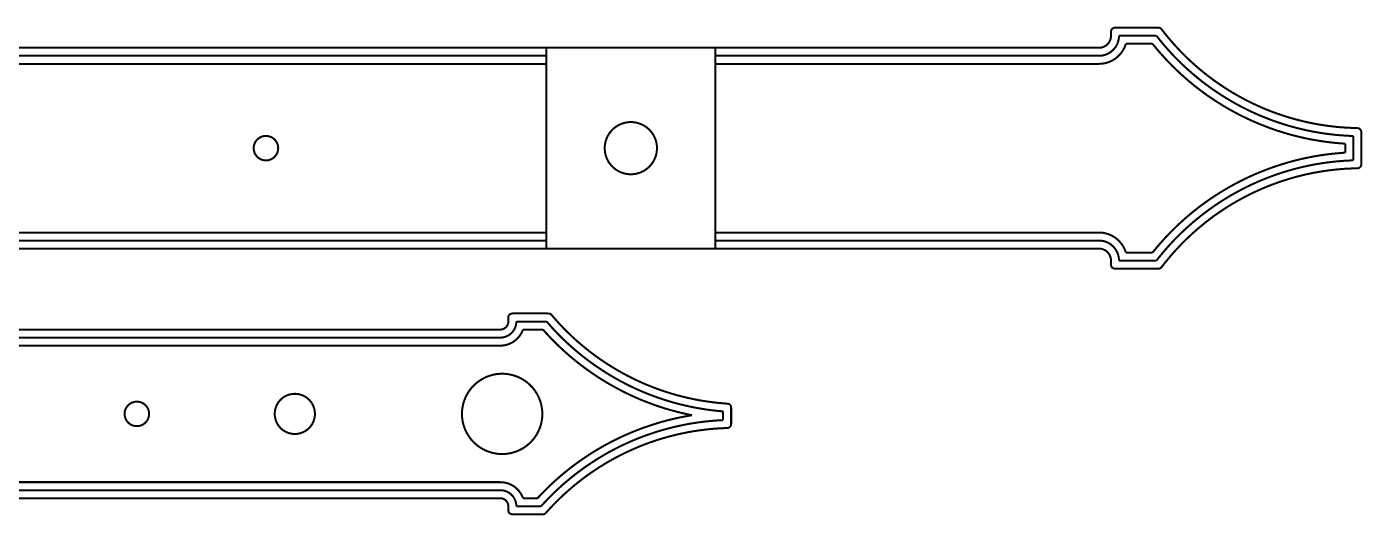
# Model space of a CAD drawing. Extents: x 0.4 to 13.5, y 2.8 to 16.
# Drawn here: x 6.96 to 13.5, y 13.63 to 16.03 of the extents above; entities that cross this region are included whole.
import ezdxf

# ---------------------------------------------------------------- set-up
doc = ezdxf.new("R2010")
doc.units = 0
doc.layers.get('0').update_dxf_attribs({"linetype": 'CONTINUOUS'})

msp = doc.modelspace()

# ---------------------------------------------------------------- linework, layer by layer
at = {"color": 0, "const_width": 0.009847}
for points in [[(12.2138, 15.8849), (12.2219, 15.8851), (12.23, 15.8861), (12.238, 15.8878), (12.2458, 15.8901), (12.2534, 15.8931), (12.2607, 15.8967), (12.2677, 15.9008), (12.2743, 15.9056), (12.2805, 15.9108), (12.2862, 15.9165), (12.2915, 15.9228), (12.2962, 15.9293), (12.3004, 15.9364), (12.304, 15.9437), (12.3069, 15.9512), (12.3092, 15.959), (12.3109, 15.9671), (12.3119, 15.9751), (12.3123, 15.9832)], [(12.2729, 15.9832), (12.2726, 15.9771), (12.2716, 15.971), (12.27, 15.965), (12.2678, 15.9592), (12.265, 15.9536), (12.2616, 15.9485), (12.2577, 15.9437), (12.2534, 15.9393), (12.2485, 15.9354), (12.2434, 15.9321), (12.2378, 15.9293), (12.2321, 15.9271), (12.2261, 15.9254), (12.22, 15.9244), (12.2138, 15.9242)], [(12.2729, 16.0029), (12.2733, 16.0067), (12.2744, 16.0104), (12.2762, 16.0139), (12.2787, 16.0168), (12.2816, 16.0193), (12.285, 16.0211), (12.2887, 16.0222), (12.2926, 16.0226)], [(12.2729, 16.0029), (12.2729, 15.9832)], [(12.2926, 16.0226), (12.5052, 16.0226)], [(12.4955, 15.9832), (12.3123, 15.9832)], [(12.4955, 15.9832), (12.5133, 15.9608), (12.5316, 15.9387), (12.5505, 15.9171), (12.5698, 15.8958), (12.5895, 15.875), (12.6097, 15.8547), (12.6304, 15.8349), (12.6516, 15.8156), (12.6731, 15.7967), (12.6951, 15.7782), (12.7175, 15.7603), (12.7403, 15.7429), (12.7635, 15.726), (12.787, 15.7097), (12.8109, 15.6939), (12.8352, 15.6786), (12.8598, 15.6639), (12.8847, 15.6497), (12.91, 15.6361), (12.9355, 15.6231), (12.9613, 15.6107), (12.9875, 15.5987), (13.0138, 15.5875), (13.0404, 15.5769), (13.0673, 15.5668), (13.0943, 15.5574), (13.1216, 15.5486), (13.1491, 15.5403), (13.1768, 15.5328), (13.2045, 15.5258), (13.2325, 15.5194), (13.2606, 15.5137), (13.2888, 15.5086), (13.3172, 15.5042), (13.3456, 15.5004), (13.3741, 15.4972), (13.4026, 15.4949), (13.4313, 15.4929), (13.4599, 15.4917)], [(12.5052, 16.0226), (12.5075, 16.0225), (12.5097, 16.0221), (12.5119, 16.0214), (12.5139, 16.0206), (12.5159, 16.0194), (12.5177, 16.0181), (12.5194, 16.0165), (12.5209, 16.0149)], [(13.4799, 15.5306), (13.4521, 15.5314), (13.4243, 15.5328), (13.3967, 15.5347), (13.369, 15.5374), (13.3414, 15.5407), (13.3138, 15.5446), (13.2864, 15.549), (13.2591, 15.5542), (13.2319, 15.5599), (13.2048, 15.5663), (13.178, 15.5732), (13.1512, 15.5807), (13.1246, 15.5889), (13.0982, 15.5976), (13.0721, 15.6069), (13.0461, 15.6169), (13.0204, 15.6275), (12.9949, 15.6386), (12.9697, 15.6503), (12.9447, 15.6625), (12.9201, 15.6754), (12.8957, 15.6887), (12.8716, 15.7026), (12.8479, 15.7171), (12.8245, 15.7321), (12.8014, 15.7475), (12.7787, 15.7636), (12.7563, 15.78), (12.7344, 15.7971), (12.7128, 15.8146), (12.6916, 15.8326), (12.6709, 15.8511), (12.6506, 15.87), (12.6306, 15.8894), (12.6112, 15.9093), (12.5922, 15.9296), (12.5736, 15.9503), (12.5556, 15.9714), (12.538, 15.9929), (12.5209, 16.0149)], [(9.50711, 15.9242), (1.71382, 15.9242)], [(9.50711, 15.8849), (9.50711, 15.9242)], [(9.50711, 15.9242), (10.3339, 15.9242)], [(10.3339, 15.8849), (10.3339, 15.9242)], [(12.2138, 15.9242), (10.3339, 15.9242)], [(12.2138, 15.8454), (12.2231, 15.8457), (12.2324, 15.8467), (12.2415, 15.8482), (12.2505, 15.8504), (12.2594, 15.8532), (12.2681, 15.8565), (12.2765, 15.8604), (12.2846, 15.865), (12.2924, 15.87), (12.2999, 15.8756), (12.3069, 15.8817), (12.3135, 15.8882), (12.3197, 15.8951), (12.3254, 15.9024), (12.3306, 15.9101), (12.3353, 15.9182), (12.3394, 15.9264), (12.3429, 15.935), (12.3459, 15.9439)], [(12.4764, 15.9439), (12.3459, 15.9439)], [(12.4764, 15.9439), (12.4946, 15.9215), (12.5133, 15.8996), (12.5326, 15.8781), (12.5522, 15.8571), (12.5723, 15.8364), (12.5929, 15.8163), (12.6139, 15.7965), (12.6354, 15.7772), (12.6572, 15.7585), (12.6795, 15.7401), (12.7022, 15.7224), (12.7252, 15.7051), (12.7486, 15.6882), (12.7725, 15.6721), (12.7966, 15.6563), (12.8211, 15.6411), (12.8459, 15.6264), (12.871, 15.6124), (12.8965, 15.5987), (12.9222, 15.5858), (12.9482, 15.5733), (12.9745, 15.5615), (13.001, 15.5503), (13.0278, 15.5396), (13.0548, 15.5294), (13.082, 15.52), (13.1094, 15.5111), (13.137, 15.5028), (13.1648, 15.4951), (13.1928, 15.4881), (13.2209, 15.4817), (13.2491, 15.4758), (13.2775, 15.4707), (13.3059, 15.4661), (13.3344, 15.4621), (13.3631, 15.4589), (13.3918, 15.4561), (13.4205, 15.4542)], [(9.50711, 15.8849), (1.71382, 15.8849)], [(9.50711, 15.8454), (1.71382, 15.8454)], [(9.50711, 15.8849), (9.50711, 15.8454)], [(9.50711, 15.0186), (9.50711, 15.8454)], [(12.2138, 15.8849), (10.3339, 15.8849)], [(10.3339, 15.8849), (10.3339, 15.8454)], [(12.2138, 15.8454), (10.3339, 15.8454)], [(10.3339, 15.0186), (10.3339, 15.8454)], [(13.4992, 15.511), (13.4989, 15.5147), (13.4978, 15.5183), (13.496, 15.5218), (13.4936, 15.5247), (13.4907, 15.5272), (13.4873, 15.529), (13.4837, 15.5301), (13.4799, 15.5306)], [(13.4992, 15.511), (13.4992, 15.3532)], [(13.4205, 15.41), (13.4205, 15.4542)], [(13.4599, 15.3724), (13.4599, 15.4917)], [(13.4205, 15.41), (13.3918, 15.4079), (13.3631, 15.4053), (13.3344, 15.4019), (13.3059, 15.3981), (13.2775, 15.3935), (13.2491, 15.3882), (13.2209, 15.3825), (13.1928, 15.376), (13.1648, 15.3689), (13.137, 15.3613), (13.1094, 15.3529), (13.082, 15.344), (13.0548, 15.3346), (13.0278, 15.3244), (13.001, 15.3137), (12.9745, 15.3026), (12.9482, 15.2907), (12.9222, 15.2783), (12.8965, 15.2653), (12.871, 15.2518), (12.8459, 15.2376), (12.8211, 15.2229), (12.7966, 15.2078), (12.7725, 15.1921), (12.7486, 15.1758), (12.7252, 15.159), (12.7022, 15.1417), (12.6795, 15.1239), (12.6572, 15.1057), (12.6354, 15.0868), (12.6139, 15.0675), (12.5929, 15.0479), (12.5723, 15.0276), (12.5522, 15.0069), (12.5326, 14.986), (12.5133, 14.9644), (12.4946, 14.9425), (12.4764, 14.9203)], [(13.4599, 15.3724), (13.4313, 15.3711), (13.4026, 15.3693), (13.3741, 15.3668), (13.3456, 15.3636), (13.3172, 15.3599), (13.2888, 15.3554), (13.2606, 15.3504), (13.2325, 15.3447), (13.2045, 15.3383), (13.1768, 15.3314), (13.1491, 15.3238), (13.1216, 15.3156), (13.0943, 15.3067), (13.0673, 15.2972), (13.0404, 15.2872), (13.0138, 15.2765), (12.9875, 15.2653), (12.9613, 15.2535), (12.9355, 15.241), (12.91, 15.2279), (12.8847, 15.2143), (12.8598, 15.2001), (12.8352, 15.1856), (12.8109, 15.1701), (12.787, 15.1544), (12.7635, 15.1381), (12.7403, 15.1211), (12.7175, 15.1037), (12.6951, 15.0858), (12.6731, 15.0675), (12.6516, 15.0486), (12.6304, 15.0292), (12.6097, 15.0093), (12.5895, 14.989), (12.5698, 14.9682), (12.5505, 14.9471), (12.5316, 14.9254), (12.5133, 14.9033), (12.4955, 14.8808)], [(13.4799, 15.3335), (13.4521, 15.3326), (13.4243, 15.3314), (13.3967, 15.3293), (13.369, 15.3267), (13.3414, 15.3235), (13.3138, 15.3196), (13.2864, 15.315), (13.2591, 15.31), (13.2319, 15.3042), (13.2048, 15.2979), (13.178, 15.291), (13.1512, 15.2833), (13.1246, 15.2751), (13.0982, 15.2664), (13.0721, 15.2571), (13.0461, 15.2471), (13.0204, 15.2367), (12.9949, 15.2254), (12.9697, 15.2138), (12.9447, 15.2015), (12.9201, 15.1887), (12.8957, 15.1754), (12.8716, 15.1615), (12.8479, 15.1471), (12.8245, 15.1321), (12.8014, 15.1165), (12.7787, 15.1006), (12.7563, 15.084), (12.7344, 15.0669), (12.7128, 15.0494), (12.6916, 15.0314), (12.6709, 15.0129), (12.6506, 14.994), (12.6306, 14.9746), (12.6112, 14.9547), (12.5922, 14.9344), (12.5736, 14.9138), (12.5556, 14.8926), (12.538, 14.8711), (12.5209, 14.8492)], [(13.4992, 15.3532), (13.4989, 15.3493), (13.4978, 15.3457), (13.496, 15.3422), (13.4936, 15.3393), (13.4907, 15.3368), (13.4873, 15.3351), (13.4837, 15.3339), (13.4799, 15.3335)], [(1.71382, 15.0186), (9.50711, 15.0186)], [(9.50711, 15.0186), (9.50711, 14.9793)], [(10.3339, 15.0186), (12.2138, 15.0186)], [(10.3339, 15.0186), (10.3339, 14.9793)], [(12.3459, 14.9203), (12.3429, 14.929), (12.3394, 14.9376), (12.3353, 14.946), (12.3306, 14.954), (12.3254, 14.9617), (12.3197, 14.969), (12.3135, 14.976), (12.3069, 14.9825), (12.2999, 14.9885), (12.2924, 14.994), (12.2846, 14.999), (12.2765, 15.0036), (12.2681, 15.0075), (12.2594, 15.011), (12.2505, 15.0136), (12.2415, 15.0158), (12.2324, 15.0174), (12.2231, 15.0183), (12.2138, 15.0186)], [(1.71382, 14.9793), (9.50711, 14.9793)], [(9.50711, 14.9399), (1.71382, 14.9399)], [(9.50711, 14.9399), (9.50711, 14.9793)], [(10.3339, 14.9399), (9.50711, 14.9399)], [(10.3339, 14.9793), (12.2138, 14.9793)], [(10.3339, 14.9399), (10.3339, 14.9793)], [(12.2138, 14.9399), (10.3339, 14.9399)], [(12.3123, 14.8808), (12.3119, 14.889), (12.3109, 14.8971), (12.3092, 14.905), (12.3069, 14.9128), (12.304, 14.9204), (12.3004, 14.9276), (12.2962, 14.9347), (12.2915, 14.9413), (12.2862, 14.9475), (12.2805, 14.9533), (12.2743, 14.9585), (12.2677, 14.9633), (12.2607, 14.9675), (12.2534, 14.971), (12.2458, 14.974), (12.238, 14.9763), (12.23, 14.9779), (12.2219, 14.9789), (12.2138, 14.9793)], [(12.2729, 14.8808), (12.2726, 14.8871), (12.2716, 14.8931), (12.27, 14.899), (12.2678, 14.9049), (12.265, 14.9104), (12.2616, 14.9156), (12.2577, 14.9204), (12.2534, 14.9247), (12.2485, 14.9286), (12.2434, 14.9321), (12.2378, 14.9347), (12.2321, 14.9369), (12.2261, 14.9386), (12.22, 14.9396), (12.2138, 14.9399)], [(12.3459, 14.9203), (12.4764, 14.9203)], [(12.2729, 14.8808), (12.2729, 14.8611)], [(12.2729, 14.8611), (12.2733, 14.8574), (12.2744, 14.8536), (12.2762, 14.8501), (12.2787, 14.8472), (12.2816, 14.8447), (12.285, 14.8431), (12.2887, 14.8418), (12.2926, 14.8415)], [(12.3123, 14.8808), (12.4955, 14.8808)], [(12.5052, 14.8415), (12.5075, 14.8417), (12.5097, 14.8421), (12.5119, 14.8426), (12.5139, 14.8435), (12.5159, 14.8447), (12.5177, 14.846), (12.5194, 14.8475), (12.5209, 14.8492)], [(12.2926, 14.8415), (12.5052, 14.8415)], [(9.32015, 14.6019), (9.32036, 14.6051), (9.32112, 14.6081), (9.32226, 14.611), (9.32389, 14.6136), (9.3259, 14.616), (9.32824, 14.6179), (9.33089, 14.6196), (9.33376, 14.6207), (9.33675, 14.6214), (9.33985, 14.6217)], [(9.32015, 14.6019), (9.32015, 14.5824)], [(9.33985, 14.6217), (9.51699, 14.6217)], [(9.51699, 14.6217), (9.51915, 14.6215), (9.52126, 14.6212), (9.52328, 14.6207), (9.52528, 14.6199), (9.52718, 14.6188), (9.52897, 14.6176), (9.5306, 14.6163), (9.53207, 14.6147)], [(10.3936, 14.1799), (10.3695, 14.1815), (10.3454, 14.1839), (10.3213, 14.1867), (10.2974, 14.1899), (10.2735, 14.1935), (10.2497, 14.1976), (10.2259, 14.2024), (10.2023, 14.2074), (10.1787, 14.2129), (10.1553, 14.2189), (10.132, 14.2254), (10.1088, 14.2324), (10.0858, 14.2397), (10.0629, 14.2475), (10.0402, 14.2558), (10.0176, 14.2646), (9.99522, 14.2737), (9.97304, 14.2833), (9.95101, 14.2933), (9.92925, 14.3039), (9.90761, 14.3147), (9.88624, 14.3261), (9.86513, 14.3378), (9.84418, 14.35), (9.82351, 14.3625), (9.80311, 14.3756), (9.78293, 14.3889), (9.76307, 14.4026), (9.74343, 14.4168), (9.72407, 14.4313), (9.70503, 14.4463), (9.68631, 14.4615), (9.66786, 14.4771), (9.64974, 14.4931), (9.63189, 14.5094), (9.61442, 14.5263), (9.59722, 14.5432), (9.5804, 14.5606), (9.56392, 14.5783), (9.54779, 14.5964), (9.53207, 14.6147)], [(9.28076, 14.5429), (1.65218, 14.5429)], [(9.28076, 14.5036), (9.28694, 14.5038), (9.29308, 14.5046), (9.29915, 14.5057), (9.30512, 14.5075), (9.31088, 14.5096), (9.31651, 14.5122), (9.32189, 14.5151), (9.32704, 14.5186), (9.33192, 14.5224), (9.33643, 14.5267), (9.34065, 14.5311), (9.34446, 14.536), (9.34793, 14.5411), (9.35092, 14.5465), (9.35351, 14.5522), (9.35568, 14.5579), (9.35732, 14.5639), (9.35856, 14.57), (9.35926, 14.5761), (9.35949, 14.5824)], [(9.32015, 14.5824), (9.31988, 14.5779), (9.31917, 14.5736), (9.31793, 14.5693), (9.31625, 14.5653), (9.31413, 14.5614), (9.31153, 14.5578), (9.3086, 14.5544), (9.30533, 14.5515), (9.30171, 14.549), (9.29785, 14.5468), (9.29378, 14.5451), (9.28956, 14.5439), (9.28515, 14.5432), (9.28076, 14.5429)], [(9.28076, 14.4642), (9.28842, 14.4644), (9.29606, 14.4651), (9.3036, 14.4664), (9.31104, 14.4682), (9.31836, 14.4703), (9.32553, 14.4731), (9.33251, 14.4761), (9.33931, 14.4797), (9.34581, 14.4837), (9.35206, 14.4881), (9.35801, 14.4929), (9.36361, 14.4981), (9.36888, 14.5038), (9.37381, 14.5096), (9.37831, 14.5157), (9.38243, 14.5222), (9.38613, 14.5289), (9.38932, 14.5358), (9.39214, 14.5429)], [(9.50786, 14.5824), (9.35949, 14.5824)], [(9.4899, 14.5429), (9.39214, 14.5429)], [(9.4899, 14.5429), (9.50678, 14.5242), (9.52399, 14.5057), (9.5415, 14.4876), (9.5594, 14.4697), (9.57769, 14.4524), (9.59625, 14.4353), (9.61518, 14.4186), (9.63439, 14.4022), (9.65392, 14.3863), (9.67372, 14.3707), (9.69385, 14.3554), (9.71431, 14.3407), (9.73503, 14.3262), (9.75597, 14.3122), (9.77724, 14.2986), (9.79872, 14.2854), (9.82047, 14.2726), (9.8425, 14.2603), (9.86469, 14.2483), (9.88715, 14.2368), (9.90983, 14.2257), (9.93272, 14.2151), (9.95578, 14.2049), (9.97906, 14.1951), (10.0026, 14.186), (10.0262, 14.1771), (10.05, 14.1686), (10.0739, 14.1607), (10.098, 14.1533), (10.1223, 14.1464), (10.1467, 14.1399), (10.1711, 14.1338), (10.1957, 14.1282), (10.2204, 14.1231)], [(9.50786, 14.5824), (9.52425, 14.5635), (9.54096, 14.5451), (9.55806, 14.5271), (9.57553, 14.5092), (9.59326, 14.4918), (9.61143, 14.4747), (9.62989, 14.4581), (9.64865, 14.4417), (9.66775, 14.4257), (9.68713, 14.4101), (9.70688, 14.3949), (9.72683, 14.3801), (9.74713, 14.3657), (9.76774, 14.3517), (9.78857, 14.3381), (9.80963, 14.3249), (9.831, 14.3119), (9.8526, 14.2996), (9.87446, 14.2876), (9.89654, 14.2763), (9.91883, 14.2651), (9.94129, 14.2544), (9.96403, 14.2443), (9.98693, 14.2346), (10.01, 14.2251), (10.0333, 14.2164), (10.0568, 14.2081), (10.0803, 14.2001), (10.1041, 14.1926), (10.128, 14.1856), (10.152, 14.179), (10.1762, 14.1731), (10.2004, 14.1675), (10.2248, 14.1624), (10.2492, 14.1578), (10.2738, 14.1536), (10.2984, 14.1499), (10.3231, 14.1468), (10.3479, 14.144), (10.3727, 14.1418)], [(9.28076, 14.5036), (1.65218, 14.5036)], [(9.28076, 14.4642), (1.65218, 14.4642)], [(10.3727, 14.099), (10.3727, 14.1418)], [(10.412, 14.1601), (10.4117, 14.1635), (10.4109, 14.1667), (10.4096, 14.1696), (10.4078, 14.1724), (10.4055, 14.1749), (10.4029, 14.1768), (10.4, 14.1783), (10.3969, 14.1793), (10.3936, 14.1799)], [(10.412, 14.1601), (10.412, 14.0799)], [(10.2204, 14.1231), (10.1958, 14.1189), (10.1712, 14.1142), (10.1467, 14.1092), (10.1223, 14.1035), (10.098, 14.0975), (10.0739, 14.091), (10.0499, 14.0839), (10.0259, 14.0765), (10.0022, 14.0686), (9.97863, 14.0603), (9.95518, 14.0514), (9.93192, 14.0422), (9.90886, 14.0325), (9.88596, 14.0224), (9.86328, 14.0118), (9.84082, 14.0008), (9.81853, 13.9894), (9.7965, 13.9776), (9.77468, 13.9653), (9.7531, 13.9526), (9.73178, 13.9396), (9.71072, 13.9261), (9.68989, 13.9122), (9.66932, 13.8978), (9.64908, 13.8832), (9.62907, 13.8681), (9.60938, 13.8527), (9.59, 13.8369), (9.5709, 13.8206), (9.55214, 13.8041), (9.53369, 13.7872), (9.51557, 13.77), (9.49778, 13.7523), (9.48031, 13.7344), (9.46322, 13.7162)], [(10.3727, 14.099), (10.348, 14.0976), (10.3233, 14.0958), (10.2987, 14.0936), (10.2741, 14.0908), (10.2496, 14.0876), (10.2252, 14.0839), (10.2008, 14.0799), (10.1765, 14.0751), (10.1523, 14.07), (10.1283, 14.0644), (10.1043, 14.0583), (10.0805, 14.0518), (10.0568, 14.0449), (10.0332, 14.0375), (10.0097, 14.0296), (9.98649, 14.0213), (9.96337, 14.0124), (9.94043, 14.0032), (9.91769, 13.9935), (9.89518, 13.9833), (9.87283, 13.9728), (9.85069, 13.9617), (9.82878, 13.9503), (9.80707, 13.9385), (9.78564, 13.9261), (9.76443, 13.9135), (9.74343, 13.9003), (9.72276, 13.8868), (9.70231, 13.8729), (9.68218, 13.8586), (9.66228, 13.8439), (9.64268, 13.8288), (9.62343, 13.8134), (9.60444, 13.7975), (9.58578, 13.7814), (9.56739, 13.7648), (9.54937, 13.7479), (9.53168, 13.7306), (9.51432, 13.713), (9.49729, 13.695), (9.48068, 13.6768)], [(10.412, 14.0799), (10.4117, 14.0767), (10.4109, 14.0733), (10.4094, 14.0703), (10.4076, 14.0675), (10.4052, 14.065), (10.4025, 14.0631), (10.3995, 14.0615), (10.3962, 14.0607), (10.3929, 14.0603)], [(10.3929, 14.0603), (10.3683, 14.0593), (10.3437, 14.0579), (10.3192, 14.056), (10.2947, 14.0536), (10.2702, 14.0507), (10.2458, 14.0474), (10.2215, 14.0435), (10.1973, 14.0392), (10.1732, 14.0342), (10.1491, 14.0289), (10.1252, 14.0231), (10.1014, 14.0168), (10.0778, 14.0101), (10.0542, 14.0029), (10.0308, 13.9951), (10.0076, 13.9871), (9.98454, 13.9785), (9.96164, 13.9693), (9.93896, 13.9597), (9.91644, 13.9497), (9.89415, 13.9393), (9.87207, 13.9285), (9.85021, 13.9171), (9.82861, 13.9054), (9.80724, 13.8932), (9.78608, 13.8805), (9.76519, 13.8675), (9.74457, 13.8541), (9.72424, 13.8402), (9.70415, 13.826), (9.6844, 13.8112), (9.66493, 13.7962), (9.64578, 13.7808), (9.6269, 13.765), (9.60835, 13.7487), (9.59017, 13.7322), (9.57226, 13.7153), (9.55474, 13.698), (9.53754, 13.6803), (9.52072, 13.6624), (9.50429, 13.6441)], [(9.28076, 13.7949), (1.65218, 13.7949)], [(9.28076, 13.7555), (1.65218, 13.7555)], [(9.39214, 13.7162), (9.38932, 13.7233), (9.38613, 13.7302), (9.38243, 13.7369), (9.37831, 13.7434), (9.37381, 13.7496), (9.36888, 13.7554), (9.36361, 13.761), (9.35801, 13.7662), (9.35206, 13.771), (9.34581, 13.7754), (9.33931, 13.7794), (9.33251, 13.783), (9.32553, 13.7861), (9.31836, 13.7887), (9.31104, 13.791), (9.3036, 13.7927), (9.29606, 13.7939), (9.28842, 13.7947), (9.28076, 13.7949)], [(9.35949, 13.6768), (9.35926, 13.6829), (9.35856, 13.6891), (9.35732, 13.6952), (9.35568, 13.7011), (9.35351, 13.7069), (9.35092, 13.7126), (9.34793, 13.7179), (9.34446, 13.7231), (9.34065, 13.7279), (9.33643, 13.7325), (9.33192, 13.7367), (9.32704, 13.7405), (9.32189, 13.7439), (9.31651, 13.747), (9.31088, 13.7495), (9.30512, 13.7517), (9.29915, 13.7534), (9.29308, 13.7546), (9.28694, 13.7553), (9.28076, 13.7555)], [(9.28076, 13.7162), (1.65218, 13.7162)], [(9.28076, 13.7162), (9.28515, 13.7159), (9.28956, 13.7152), (9.29378, 13.714), (9.29785, 13.7122), (9.30171, 13.7101), (9.30533, 13.7076), (9.3086, 13.7046), (9.31153, 13.7013), (9.31413, 13.6977), (9.31625, 13.6938), (9.31793, 13.6898), (9.31917, 13.6855), (9.31988, 13.6812), (9.32015, 13.6768)], [(9.32015, 13.6768), (9.32015, 13.6571)], [(9.35949, 13.6768), (9.48068, 13.6768)], [(9.39214, 13.7162), (9.46322, 13.7162)], [(9.32015, 13.6571), (9.32036, 13.654), (9.32112, 13.651), (9.32226, 13.6482), (9.32389, 13.6456), (9.3259, 13.6432), (9.32824, 13.6412), (9.33089, 13.6395), (9.33376, 13.6384), (9.33675, 13.6376), (9.33985, 13.6374)], [(9.33985, 13.6374), (9.48953, 13.6374)], [(9.48953, 13.6374), (9.4916, 13.6375), (9.49365, 13.6379), (9.49567, 13.6384), (9.49761, 13.6392), (9.49946, 13.6401), (9.50119, 13.6413), (9.50282, 13.6426), (9.50429, 13.6441)]]:
    msp.add_lwpolyline(points, dxfattribs=at)
at = {"color": 0}
for points, const_width in [([(9.92051, 15.56), (9.91151, 15.5597), (9.9025, 15.5587), (9.89361, 15.5571), (9.88488, 15.5549), (9.87631, 15.5521), (9.86794, 15.5486), (9.85981, 15.5446), (9.85206, 15.5401), (9.84457, 15.535), (9.83751, 15.5294), (9.83083, 15.5233), (9.82465, 15.5168), (9.8189, 15.5097), (9.81364, 15.5024), (9.80897, 15.4947), (9.80485, 15.4867), (9.80126, 15.4785), (9.79829, 15.4699), (9.79596, 15.4611), (9.79417, 15.4522), (9.79308, 15.4433), (9.79258, 15.4343), (9.79275, 15.4253), (9.79351, 15.4162), (9.79497, 15.4074), (9.79704, 15.3986), (9.79969, 15.3899), (9.80296, 15.3815), (9.80681, 15.3733), (9.81125, 15.3654), (9.81625, 15.3579), (9.82172, 15.3507), (9.82769, 15.344), (9.83415, 15.3376), (9.84099, 15.3318), (9.84825, 15.3264), (9.8559, 15.3217), (9.86382, 15.3174), (9.87207, 15.3136), (9.88053, 15.3106), (9.88921, 15.3079), (9.89806, 15.3061), (9.90701, 15.3049), (9.91601, 15.3042), (9.92503, 15.3042), (9.93403, 15.3049), (9.94299, 15.3061), (9.95182, 15.3079), (9.9605, 15.3106), (9.96897, 15.3136), (9.97721, 15.3174), (9.98514, 15.3217), (9.99278, 15.3264), (10.0001, 15.3318), (10.0069, 15.3376), (10.0133, 15.344), (10.0194, 15.3507), (10.0248, 15.3579), (10.0298, 15.3654), (10.0342, 15.3733), (10.0381, 15.3815), (10.0413, 15.3899), (10.044, 15.3986), (10.0461, 15.4074), (10.0475, 15.4162), (10.0483, 15.4253), (10.0484, 15.4343), (10.048, 15.4433), (10.0469, 15.4522), (10.0451, 15.4611), (10.0428, 15.4699), (10.0398, 15.4785), (10.0362, 15.4867), (10.0321, 15.4947), (10.0274, 15.5024), (10.0221, 15.5097), (10.0164, 15.5168), (10.0102, 15.5233), (10.0035, 15.5294), (9.99647, 15.535), (9.98899, 15.5401), (9.98122, 15.5446), (9.9731, 15.5486), (9.96474, 15.5521), (9.95617, 15.5549), (9.94743, 15.5571), (9.93853, 15.5587), (9.92953, 15.5597), (9.92051, 15.56)], 0.009847), ([(11.7203, 15.5271), (11.7203, 15.5271)], 0.007083), ([(8.13265, 15.4921), (8.12646, 15.4918), (8.12033, 15.4908), (8.11436, 15.4892), (8.10856, 15.4871), (8.10303, 15.4843), (8.09782, 15.481), (8.09299, 15.4772), (8.08854, 15.4728), (8.08458, 15.4681), (8.08117, 15.4629), (8.07824, 15.4575), (8.0759, 15.4518), (8.07417, 15.4458), (8.07308, 15.4397), (8.0726, 15.4336), (8.07275, 15.4274), (8.07357, 15.4212), (8.07497, 15.4153), (8.07699, 15.4094), (8.07964, 15.4037), (8.08279, 15.3986), (8.08653, 15.3936), (8.09071, 15.389), (8.09538, 15.3849), (8.10042, 15.3814), (8.10579, 15.3783), (8.11143, 15.3758), (8.11735, 15.374), (8.12337, 15.3728), (8.12956, 15.3721), (8.13574, 15.3721), (8.14188, 15.3728), (8.14789, 15.374), (8.15381, 15.3758), (8.15944, 15.3783), (8.16487, 15.3814), (8.16986, 15.3849), (8.17453, 15.389), (8.17871, 15.3936), (8.18246, 15.3986), (8.1856, 15.4037), (8.18826, 15.4094), (8.19026, 15.4153), (8.19168, 15.4212), (8.19249, 15.4274), (8.19265, 15.4336), (8.19217, 15.4397), (8.19108, 15.4458), (8.18935, 15.4518), (8.18701, 15.4575), (8.18408, 15.4629), (8.18067, 15.4681), (8.17671, 15.4728), (8.17225, 15.4772), (8.16743, 15.481), (8.16222, 15.4843), (8.15668, 15.4871), (8.15087, 15.4892), (8.14492, 15.4908), (8.13878, 15.4918), (8.13265, 15.4921)], 0.009847), ([(9.48682, 14.1296), (9.4866, 14.1392), (9.48589, 14.1488), (9.48469, 14.1585), (9.48301, 14.1679), (9.4809, 14.1774), (9.47835, 14.1867), (9.47532, 14.1958), (9.47185, 14.2049), (9.46793, 14.2138), (9.4636, 14.2224), (9.45882, 14.2307), (9.45367, 14.2389), (9.44808, 14.2468), (9.44211, 14.2544), (9.43582, 14.2618), (9.42914, 14.2687), (9.42215, 14.2754), (9.41487, 14.2818), (9.40722, 14.2876), (9.39931, 14.2932), (9.39117, 14.2983), (9.38276, 14.3032), (9.37414, 14.3075), (9.36529, 14.3114), (9.35628, 14.3149), (9.34711, 14.3179), (9.33778, 14.3204), (9.32835, 14.3226), (9.31885, 14.3243), (9.30925, 14.3254), (9.29964, 14.3261), (9.28999, 14.3264), (9.28033, 14.3261), (9.27067, 14.3254), (9.26107, 14.3243), (9.25157, 14.3226), (9.24214, 14.3204), (9.23281, 14.3179), (9.22364, 14.3149), (9.21463, 14.3114), (9.20578, 14.3075), (9.19715, 14.3032), (9.18875, 14.2983), (9.18061, 14.2932), (9.17269, 14.2876), (9.1651, 14.2818), (9.15776, 14.2754), (9.15076, 14.2687), (9.1441, 14.2618), (9.13781, 14.2544), (9.13183, 14.2468), (9.12631, 14.2389), (9.1211, 14.2307), (9.11638, 14.2224), (9.11203, 14.2138), (9.10812, 14.2049), (9.1046, 14.1958), (9.10161, 14.1867), (9.09901, 14.1774), (9.0969, 14.1679), (9.09526, 14.1585), (9.09407, 14.1488), (9.09338, 14.1392), (9.0931, 14.1296), (9.09338, 14.1199), (9.09407, 14.1103), (9.09526, 14.1007), (9.0969, 14.0911), (9.09901, 14.0817), (9.10161, 14.0724), (9.1046, 14.0632), (9.10812, 14.0542), (9.11203, 14.0454), (9.11638, 14.0368), (9.1211, 14.0283), (9.12631, 14.0201), (9.13183, 14.0124), (9.13781, 14.0047), (9.1441, 13.9974), (9.15076, 13.9903), (9.15776, 13.9836), (9.1651, 13.9774), (9.17269, 13.9715), (9.18061, 13.9658), (9.18875, 13.9607), (9.19715, 13.956), (9.20578, 13.9517), (9.21463, 13.9476), (9.22364, 13.9442), (9.23281, 13.9413), (9.24214, 13.9386), (9.25157, 13.9365), (9.26107, 13.9349), (9.27067, 13.9336), (9.28033, 13.9329), (9.28999, 13.9328), (9.29964, 13.9329), (9.30925, 13.9336), (9.31885, 13.9349), (9.32835, 13.9365), (9.33778, 13.9386), (9.34711, 13.9413), (9.35628, 13.9442), (9.36529, 13.9476), (9.37414, 13.9517), (9.38276, 13.956), (9.39117, 13.9607), (9.39931, 13.9658), (9.40722, 13.9715), (9.41487, 13.9774), (9.42215, 13.9836), (9.42914, 13.9903), (9.43582, 13.9974), (9.44211, 14.0047), (9.44808, 14.0124), (9.45367, 14.0201), (9.45882, 14.0283), (9.4636, 14.0368), (9.46793, 14.0454), (9.47185, 14.0542), (9.47532, 14.0632), (9.47835, 14.0724), (9.4809, 14.0817), (9.48301, 14.0911), (9.48469, 14.1007), (9.48589, 14.1103), (9.4866, 14.1199), (9.48682, 14.1296)], 0.009847), ([(8.37267, 14.1296), (8.3724, 14.1364), (8.37169, 14.1432), (8.3705, 14.15), (8.36882, 14.1567), (8.36669, 14.1632), (8.36415, 14.1696), (8.36111, 14.1758), (8.35769, 14.1817), (8.35385, 14.1874), (8.34961, 14.1928), (8.345, 14.1979), (8.34006, 14.2026), (8.33479, 14.2071), (8.32926, 14.2111), (8.32346, 14.2147), (8.31739, 14.2181), (8.31108, 14.2208), (8.30464, 14.2232), (8.29801, 14.225), (8.29129, 14.2265), (8.2845, 14.2275), (8.27767, 14.2279), (8.27078, 14.2279), (8.26394, 14.2275), (8.25711, 14.2265), (8.25043, 14.225), (8.24382, 14.2232), (8.23736, 14.2208), (8.23107, 14.2181), (8.22499, 14.2147), (8.21918, 14.2111), (8.2136, 14.2071), (8.20833, 14.2026), (8.20344, 14.1979), (8.19883, 14.1928), (8.19461, 14.1874), (8.19075, 14.1817), (8.18733, 14.1758), (8.18431, 14.1696), (8.18175, 14.1632), (8.17958, 14.1567), (8.17796, 14.15), (8.17676, 14.1432), (8.17606, 14.1364), (8.17578, 14.1296), (8.17606, 14.1226), (8.17676, 14.1158), (8.17796, 14.1092), (8.17958, 14.1025), (8.18175, 14.0958), (8.18431, 14.0896), (8.18733, 14.0833), (8.19075, 14.0774), (8.19461, 14.0717), (8.19883, 14.0663), (8.20344, 14.0612), (8.20833, 14.0564), (8.2136, 14.0519), (8.21918, 14.0479), (8.22499, 14.0443), (8.23107, 14.0411), (8.23736, 14.0383), (8.24382, 14.036), (8.25043, 14.034), (8.25711, 14.0326), (8.26394, 14.0317), (8.27078, 14.0313), (8.27767, 14.0313), (8.2845, 14.0317), (8.29129, 14.0326), (8.29801, 14.034), (8.30464, 14.036), (8.31108, 14.0383), (8.31739, 14.0411), (8.32346, 14.0443), (8.32926, 14.0479), (8.33479, 14.0519), (8.34006, 14.0564), (8.345, 14.0612), (8.34961, 14.0663), (8.35385, 14.0717), (8.35769, 14.0774), (8.36111, 14.0833), (8.36415, 14.0896), (8.36669, 14.0958), (8.36882, 14.1025), (8.3705, 14.1092), (8.37169, 14.1158), (8.3724, 14.1226), (8.37267, 14.1296)], 0.009847), ([(7.56022, 14.1296), (7.56, 14.1349), (7.55931, 14.1403), (7.55806, 14.1456), (7.55643, 14.1507), (7.55431, 14.1556), (7.55176, 14.1603), (7.54878, 14.1649), (7.54542, 14.169), (7.54167, 14.1729), (7.53765, 14.1765), (7.53331, 14.1797), (7.52865, 14.1825), (7.52382, 14.1847), (7.51878, 14.1867), (7.51357, 14.1881), (7.50825, 14.189), (7.50287, 14.1894), (7.4975, 14.1894), (7.49214, 14.189), (7.48682, 14.1881), (7.48167, 14.1867), (7.47661, 14.1847), (7.47174, 14.1825), (7.46712, 14.1797), (7.46278, 14.1765), (7.45871, 14.1729), (7.45497, 14.169), (7.45161, 14.1649), (7.44868, 14.1603), (7.44612, 14.1556), (7.44401, 14.1507), (7.44233, 14.1456), (7.44114, 14.1403), (7.44043, 14.1349), (7.44015, 14.1296), (7.44043, 14.1242), (7.44114, 14.1187), (7.44233, 14.1136), (7.44401, 14.1085), (7.44612, 14.1035), (7.44868, 14.0987), (7.45161, 14.0943), (7.45497, 14.09), (7.45871, 14.0861), (7.46278, 14.0826), (7.46712, 14.0794), (7.47174, 14.0767), (7.47661, 14.0743), (7.48167, 14.0724), (7.48682, 14.071), (7.49214, 14.07), (7.4975, 14.0696), (7.50287, 14.0696), (7.50825, 14.07), (7.51357, 14.071), (7.51878, 14.0724), (7.52382, 14.0743), (7.52865, 14.0767), (7.53331, 14.0794), (7.53765, 14.0826), (7.54167, 14.0861), (7.54542, 14.09), (7.54878, 14.0943), (7.55176, 14.0987), (7.55431, 14.1035), (7.55643, 14.1085), (7.55806, 14.1136), (7.55931, 14.1187), (7.56, 14.1242), (7.56022, 14.1296)], 0.009847)]:
    msp.add_lwpolyline(points, close=True, dxfattribs=dict(at, const_width=const_width))

doc.saveas('drawing.dxf')
